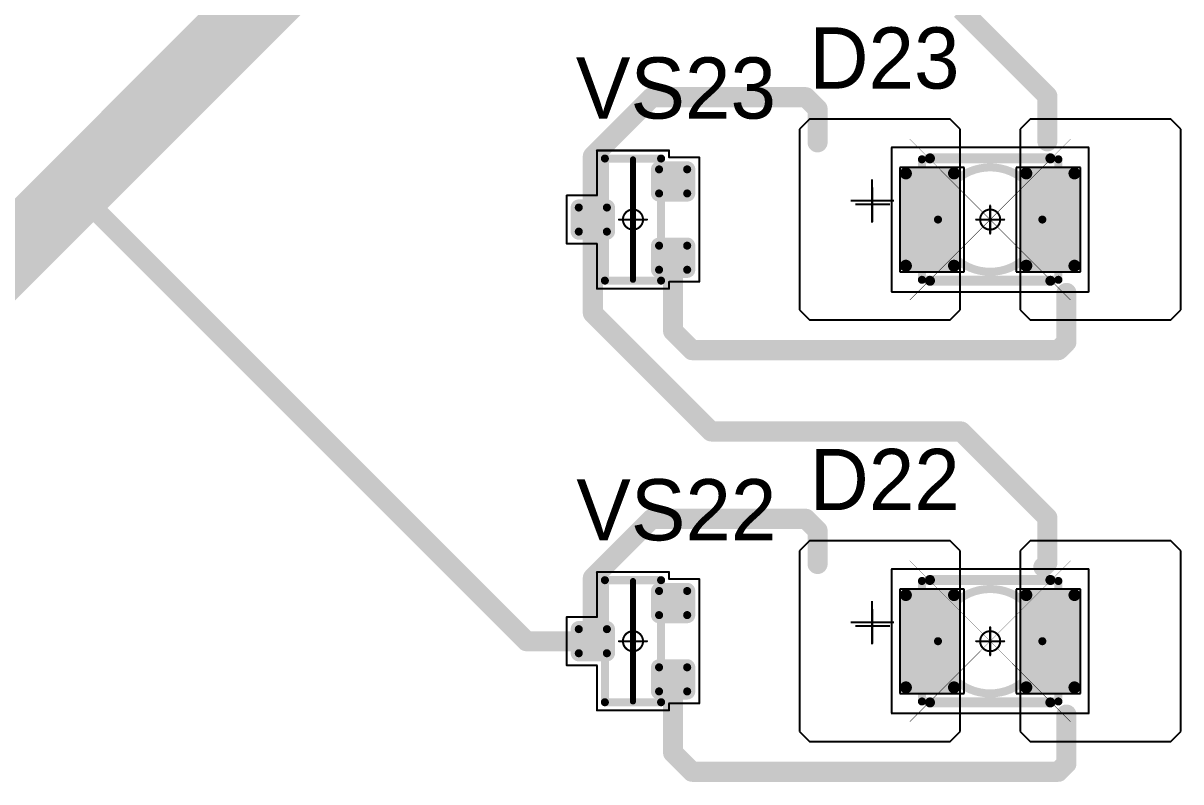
# Model space of a CAD drawing. Header units: millimetres. Extents: x 0 to 395, y 0 to 190.
# Drawn here: x 92.91 to 121.75, y 32.03 to 50.92 of the extents above; entities that cross this region are included whole.
import ezdxf

# ---------------------------------------------------------------- set-up
doc = ezdxf.new("R2010")
doc.units = ezdxf.units.MM
for name, color, linetype in [('Mechanical13', 56, 'Continuous'), ('Mechanical15', 56, 'Continuous'), ('Mechanical5', 56, 'Continuous'), ('TopLayer', 1, 'Continuous'), ('TopOverlay', 2, 'Continuous'), ('TopPaste', 8, 'Continuous'), ('TopSolder', 216, 'Continuous')]:
    doc.layers.add(name, color=color, linetype=linetype)

# ---------------------------------------------------------------- blocks, each defined once
blk = doc.blocks.new('SOT23_1161')
at = {"layer": 'Mechanical13', "const_width": 0.2}
for points in [[(0.7, 1.52), (-0.7, 1.52)], [(-0.7, 1.52), (-0.7, -1.52)], [(0.7, -1.52), (0.7, 1.52)], [(0.7, -1.52), (-0.7, -1.52)]]:
    blk.add_lwpolyline(points, dxfattribs=at)
at = {"layer": 'Mechanical13', "const_width": 0.1}
for points in [[(-0.75, 1.52, 1), (-0.65, 1.52, 1)], [(-0.75, 1.52, 1), (-0.65, 1.52, 1)], [(0.65, 1.52, 1), (0.75, 1.52, 1)], [(0.65, 1.52, 1), (0.75, 1.52, 1)], [(-0.75, -1.52, 1), (-0.65, -1.52, 1)], [(-0.75, -1.52, 1), (-0.65, -1.52, 1)], [(0.65, -1.52, 1), (0.75, -1.52, 1)], [(0.65, -1.52, 1), (0.75, -1.52, 1)]]:
    blk.add_lwpolyline(points, format="xyb", close=True, dxfattribs=at)
at = {"layer": 'Mechanical15', "const_width": 0.05}
for points in [[(-0.9, 1.72), (-0.9, 1.55)], [(0.9, 1.72), (-0.9, 1.72)], [(0.9, 1.72), (0.9, 0.6)], [(-1.65, 1.55), (-1.65, -1.55)], [(-0.9, 1.55), (-1.65, 1.55)], [(1.65, 0.6), (0.9, 0.6)], [(1.65, 0.6), (1.65, -0.6)], [(0, 0.35), (0, -0.35)], [(0.35, 0), (-0.35, 0)], [(1.65, -0.6), (0.9, -0.6)], [(0.9, -0.6), (0.9, -1.72)], [(-0.9, -1.55), (-1.65, -1.55)], [(-0.9, -1.55), (-0.9, -1.72)], [(0.9, -1.72), (-0.9, -1.72)]]:
    blk.add_lwpolyline(points, dxfattribs=at)
at = {"layer": 'Mechanical15'}
for points, const_width in [([(-0.913, 1.72, 1), (-0.888, 1.72, 1)], 0.025), ([(-0.913, 1.72, 1), (-0.888, 1.72, 1)], 0.025), ([(0.888, 1.72, 1), (0.913, 1.72, 1)], 0.025), ([(0.888, 1.72, 1), (0.913, 1.72, 1)], 0.025), ([(-1.662, 1.55, 1), (-1.637, 1.55, 1)], 0.025), ([(-1.662, 1.55, 1), (-1.637, 1.55, 1)], 0.025), ([(-0.913, 1.55, 1), (-0.888, 1.55, 1)], 0.025), ([(-0.913, 1.55, 1), (-0.888, 1.55, 1)], 0.025), ([(0.888, 0.6, 1), (0.913, 0.6, 1)], 0.025), ([(0.888, 0.6, 1), (0.913, 0.6, 1)], 0.025), ([(1.637, 0.6, 1), (1.662, 0.6, 1)], 0.025), ([(1.637, 0.6, 1), (1.662, 0.6, 1)], 0.025), ([(-0.012, 0.35, 1), (0.012, 0.35, 1)], 0.025), ([(-0.362, 0, 1), (-0.337, 0, 1)], 0.025), ([(0.25, 0, 1), (-0.25, 0, 1)], 0.05), ([(-0.262, 0, 1), (-0.238, 0, 1)], 0.025), ([(0.238, 0, 1), (0.262, 0, 1)], 0.025), ([(0.337, 0, 1), (0.362, 0, 1)], 0.025), ([(-0.012, -0.35, 1), (0.012, -0.35, 1)], 0.025), ([(0.888, -0.6, 1), (0.913, -0.6, 1)], 0.025), ([(0.888, -0.6, 1), (0.913, -0.6, 1)], 0.025), ([(1.637, -0.6, 1), (1.662, -0.6, 1)], 0.025), ([(1.637, -0.6, 1), (1.662, -0.6, 1)], 0.025), ([(-1.662, -1.55, 1), (-1.637, -1.55, 1)], 0.025), ([(-1.662, -1.55, 1), (-1.637, -1.55, 1)], 0.025), ([(-0.913, -1.55, 1), (-0.888, -1.55, 1)], 0.025), ([(-0.913, -1.55, 1), (-0.888, -1.55, 1)], 0.025), ([(-0.913, -1.72, 1), (-0.888, -1.72, 1)], 0.025), ([(-0.913, -1.72, 1), (-0.888, -1.72, 1)], 0.025), ([(0.888, -1.72, 1), (0.913, -1.72, 1)], 0.025), ([(0.888, -1.72, 1), (0.913, -1.72, 1)], 0.025)]:
    blk.add_lwpolyline(points, format="xyb", close=True, dxfattribs=dict(at, const_width=const_width))
at = {"layer": 'TopLayer', "const_width": 0.1}
for points in [[(-1.4, 1.25, 1), (-1.3, 1.25, 1)], [(-0.7, 1.25, 1), (-0.6, 1.25, 1)], [(-1.4, 0.65, 1), (-1.3, 0.65, 1)], [(-0.7, 0.65, 1), (-0.6, 0.65, 1)], [(0.6, 0.3, 1), (0.7, 0.3, 1)], [(1.3, 0.3, 1), (1.4, 0.3, 1)], [(0.6, -0.3, 1), (0.7, -0.3, 1)], [(1.3, -0.3, 1), (1.4, -0.3, 1)], [(-1.4, -0.65, 1), (-1.3, -0.65, 1)], [(-0.7, -0.65, 1), (-0.6, -0.65, 1)], [(-1.4, -1.25, 1), (-1.3, -1.25, 1)], [(-0.7, -1.25, 1), (-0.6, -1.25, 1)]]:
    blk.add_lwpolyline(points, format="xyb", close=True, dxfattribs=at)
at = {"layer": 'TopLayer'}
for points in [[(-1.45, 1.25), (-1.45, 0.65), (-0.55, 1.25), (-0.55, 0.65)], [(-1.35, 1.35), (-1.35, 0.55), (-0.65, 1.35), (-0.65, 0.55)], [(0.55, 0.3), (0.55, -0.3), (1.45, 0.3), (1.45, -0.3)], [(0.65, 0.4), (0.65, -0.4), (1.35, 0.4), (1.35, -0.4)], [(-1.35, -0.55), (-1.35, -1.35), (-0.65, -0.55), (-0.65, -1.35)], [(-1.45, -0.65), (-1.45, -1.25), (-0.55, -0.65), (-0.55, -1.25)]]:
    blk.add_solid(points, dxfattribs=at)
at = {"layer": 'TopOverlay', "const_width": 0.15}
blk.add_lwpolyline([(0, 1.5), (0, -1.5)], dxfattribs=at)
at = {"layer": 'TopOverlay', "const_width": 0.075}
for points in [[(-0.038, 1.5, 1), (0.038, 1.5, 1)], [(-0.038, -1.5, 1), (0.038, -1.5, 1)]]:
    blk.add_lwpolyline(points, format="xyb", close=True, dxfattribs=at)
at = {"layer": 'TopPaste', "const_width": 0.075}
for points in [[(-1.387, 1.25, 1), (-1.313, 1.25, 1)], [(-0.687, 1.25, 1), (-0.613, 1.25, 1)], [(-1.387, 0.65, 1), (-1.313, 0.65, 1)], [(-0.687, 0.65, 1), (-0.613, 0.65, 1)], [(0.613, 0.3, 1), (0.687, 0.3, 1)], [(1.313, 0.3, 1), (1.387, 0.3, 1)], [(0.613, -0.3, 1), (0.687, -0.3, 1)], [(1.313, -0.3, 1), (1.387, -0.3, 1)], [(-1.387, -0.65, 1), (-1.313, -0.65, 1)], [(-0.687, -0.65, 1), (-0.613, -0.65, 1)], [(-1.387, -1.25, 1), (-1.313, -1.25, 1)], [(-0.687, -1.25, 1), (-0.613, -1.25, 1)]]:
    blk.add_lwpolyline(points, format="xyb", close=True, dxfattribs=at)
at = {"layer": 'TopPaste'}
for points in [[(-1.425, 1.25), (-1.425, 0.65), (-0.575, 1.25), (-0.575, 0.65)], [(-1.35, 1.325), (-1.35, 0.575), (-0.65, 1.325), (-0.65, 0.575)], [(0.575, 0.3), (0.575, -0.3), (1.425, 0.3), (1.425, -0.3)], [(0.65, 0.375), (0.65, -0.375), (1.35, 0.375), (1.35, -0.375)], [(-1.35, -0.575), (-1.35, -1.325), (-0.65, -0.575), (-0.65, -1.325)], [(-1.425, -0.65), (-1.425, -1.25), (-0.575, -0.65), (-0.575, -1.25)]]:
    blk.add_solid(points, dxfattribs=at)
at = {"layer": 'TopSolder', "const_width": 0.202}
for points in [[(-1.451, 1.25, 1), (-1.249, 1.25, 1)], [(-0.751, 1.25, 1), (-0.549, 1.25, 1)], [(-1.451, 0.65, 1), (-1.249, 0.65, 1)], [(-0.751, 0.65, 1), (-0.549, 0.65, 1)], [(0.549, 0.3, 1), (0.751, 0.3, 1)], [(1.249, 0.3, 1), (1.451, 0.3, 1)], [(0.549, -0.3, 1), (0.751, -0.3, 1)], [(1.249, -0.3, 1), (1.451, -0.3, 1)], [(-1.451, -0.65, 1), (-1.249, -0.65, 1)], [(-0.751, -0.65, 1), (-0.549, -0.65, 1)], [(-1.451, -1.25, 1), (-1.249, -1.25, 1)], [(-0.751, -1.25, 1), (-0.549, -1.25, 1)]]:
    blk.add_lwpolyline(points, format="xyb", close=True, dxfattribs=at)
at = {"layer": 'TopSolder'}
for points in [[(-1.35, 1.452), (-1.35, 0.448), (-0.65, 1.452), (-0.65, 0.448)], [(-1.552, 1.25), (-1.552, 0.65), (-0.448, 1.25), (-0.448, 0.65)], [(0.448, 0.3), (0.448, -0.3), (1.552, 0.3), (1.552, -0.3)], [(0.65, 0.502), (0.65, -0.502), (1.35, 0.502), (1.35, -0.502)], [(-1.35, -0.448), (-1.35, -1.452), (-0.65, -0.448), (-0.65, -1.452)], [(-1.552, -0.65), (-1.552, -1.25), (-0.448, -0.65), (-0.448, -1.25)]]:
    blk.add_solid(points, dxfattribs=at)
blk = doc.blocks.new('SOT23_1162')
at = {"layer": 'Mechanical13', "const_width": 0.2}
for points in [[(0.7, 1.52), (-0.7, 1.52)], [(-0.7, 1.52), (-0.7, -1.52)], [(0.7, 1.52), (0.7, -1.52)], [(0.7, -1.52), (-0.7, -1.52)]]:
    blk.add_lwpolyline(points, dxfattribs=at)
at = {"layer": 'Mechanical13', "const_width": 0.1}
for points in [[(-0.75, 1.52, 1), (-0.65, 1.52, 1)], [(-0.75, 1.52, 1), (-0.65, 1.52, 1)], [(0.65, 1.52, 1), (0.75, 1.52, 1)], [(0.65, 1.52, 1), (0.75, 1.52, 1)], [(-0.75, -1.52, 1), (-0.65, -1.52, 1)], [(-0.75, -1.52, 1), (-0.65, -1.52, 1)], [(0.65, -1.52, 1), (0.75, -1.52, 1)], [(0.65, -1.52, 1), (0.75, -1.52, 1)]]:
    blk.add_lwpolyline(points, format="xyb", close=True, dxfattribs=at)
at = {"layer": 'Mechanical15', "const_width": 0.05}
for points in [[(-0.9, 1.72), (-0.9, 1.55)], [(0.9, 1.72), (-0.9, 1.72)], [(0.9, 1.72), (0.9, 0.6)], [(-1.65, 1.55), (-1.65, -1.55)], [(-0.9, 1.55), (-1.65, 1.55)], [(1.65, 0.6), (0.9, 0.6)], [(1.65, 0.6), (1.65, -0.6)], [(0, 0.35), (0, -0.35)], [(0.35, 0), (-0.35, 0)], [(1.65, -0.6), (0.9, -0.6)], [(0.9, -0.6), (0.9, -1.72)], [(-0.9, -1.55), (-1.65, -1.55)], [(-0.9, -1.55), (-0.9, -1.72)], [(0.9, -1.72), (-0.9, -1.72)]]:
    blk.add_lwpolyline(points, dxfattribs=at)
at = {"layer": 'Mechanical15'}
for points, const_width in [([(-0.913, 1.72, 1), (-0.888, 1.72, 1)], 0.025), ([(-0.913, 1.72, 1), (-0.888, 1.72, 1)], 0.025), ([(0.888, 1.72, 1), (0.913, 1.72, 1)], 0.025), ([(0.888, 1.72, 1), (0.913, 1.72, 1)], 0.025), ([(-1.662, 1.55, 1), (-1.637, 1.55, 1)], 0.025), ([(-1.662, 1.55, 1), (-1.637, 1.55, 1)], 0.025), ([(-0.913, 1.55, 1), (-0.888, 1.55, 1)], 0.025), ([(-0.913, 1.55, 1), (-0.888, 1.55, 1)], 0.025), ([(0.888, 0.6, 1), (0.913, 0.6, 1)], 0.025), ([(0.888, 0.6, 1), (0.913, 0.6, 1)], 0.025), ([(1.637, 0.6, 1), (1.662, 0.6, 1)], 0.025), ([(1.637, 0.6, 1), (1.662, 0.6, 1)], 0.025), ([(-0.012, 0.35, 1), (0.012, 0.35, 1)], 0.025), ([(-0.362, 0, 1), (-0.337, 0, 1)], 0.025), ([(0.25, 0, 1), (-0.25, 0, 1)], 0.05), ([(-0.262, 0, 1), (-0.238, 0, 1)], 0.025), ([(0.238, 0, 1), (0.262, 0, 1)], 0.025), ([(0.337, 0, 1), (0.362, 0, 1)], 0.025), ([(-0.012, -0.35, 1), (0.012, -0.35, 1)], 0.025), ([(0.888, -0.6, 1), (0.913, -0.6, 1)], 0.025), ([(0.888, -0.6, 1), (0.913, -0.6, 1)], 0.025), ([(1.637, -0.6, 1), (1.662, -0.6, 1)], 0.025), ([(1.637, -0.6, 1), (1.662, -0.6, 1)], 0.025), ([(-1.662, -1.55, 1), (-1.637, -1.55, 1)], 0.025), ([(-1.662, -1.55, 1), (-1.637, -1.55, 1)], 0.025), ([(-0.913, -1.55, 1), (-0.888, -1.55, 1)], 0.025), ([(-0.913, -1.55, 1), (-0.888, -1.55, 1)], 0.025), ([(-0.913, -1.72, 1), (-0.888, -1.72, 1)], 0.025), ([(-0.913, -1.72, 1), (-0.888, -1.72, 1)], 0.025), ([(0.888, -1.72, 1), (0.913, -1.72, 1)], 0.025), ([(0.888, -1.72, 1), (0.913, -1.72, 1)], 0.025)]:
    blk.add_lwpolyline(points, format="xyb", close=True, dxfattribs=dict(at, const_width=const_width))
at = {"layer": 'TopLayer', "const_width": 0.1}
for points in [[(-1.4, 1.25, 1), (-1.3, 1.25, 1)], [(-0.7, 1.25, 1), (-0.6, 1.25, 1)], [(-1.4, 0.65, 1), (-1.3, 0.65, 1)], [(-0.7, 0.65, 1), (-0.6, 0.65, 1)], [(0.6, 0.3, 1), (0.7, 0.3, 1)], [(1.3, 0.3, 1), (1.4, 0.3, 1)], [(0.6, -0.3, 1), (0.7, -0.3, 1)], [(1.3, -0.3, 1), (1.4, -0.3, 1)], [(-1.4, -0.65, 1), (-1.3, -0.65, 1)], [(-0.7, -0.65, 1), (-0.6, -0.65, 1)], [(-1.4, -1.25, 1), (-1.3, -1.25, 1)], [(-0.7, -1.25, 1), (-0.6, -1.25, 1)]]:
    blk.add_lwpolyline(points, format="xyb", close=True, dxfattribs=at)
at = {"layer": 'TopLayer'}
for points in [[(-1.45, 1.25), (-1.45, 0.65), (-0.55, 1.25), (-0.55, 0.65)], [(-1.35, 1.35), (-1.35, 0.55), (-0.65, 1.35), (-0.65, 0.55)], [(0.55, 0.3), (0.55, -0.3), (1.45, 0.3), (1.45, -0.3)], [(0.65, 0.4), (0.65, -0.4), (1.35, 0.4), (1.35, -0.4)], [(-1.35, -0.55), (-1.35, -1.35), (-0.65, -0.55), (-0.65, -1.35)], [(-1.45, -0.65), (-1.45, -1.25), (-0.55, -0.65), (-0.55, -1.25)]]:
    blk.add_solid(points, dxfattribs=at)
at = {"layer": 'TopOverlay', "const_width": 0.15}
blk.add_lwpolyline([(0, 1.5), (0, -1.5)], dxfattribs=at)
at = {"layer": 'TopOverlay', "const_width": 0.075}
for points in [[(-0.038, 1.5, 1), (0.038, 1.5, 1)], [(-0.038, -1.5, 1), (0.038, -1.5, 1)]]:
    blk.add_lwpolyline(points, format="xyb", close=True, dxfattribs=at)
at = {"layer": 'TopPaste', "const_width": 0.075}
for points in [[(-1.387, 1.25, 1), (-1.313, 1.25, 1)], [(-0.687, 1.25, 1), (-0.613, 1.25, 1)], [(-1.387, 0.65, 1), (-1.313, 0.65, 1)], [(-0.687, 0.65, 1), (-0.613, 0.65, 1)], [(0.613, 0.3, 1), (0.687, 0.3, 1)], [(1.313, 0.3, 1), (1.387, 0.3, 1)], [(0.613, -0.3, 1), (0.687, -0.3, 1)], [(1.313, -0.3, 1), (1.387, -0.3, 1)], [(-1.387, -0.65, 1), (-1.313, -0.65, 1)], [(-0.687, -0.65, 1), (-0.613, -0.65, 1)], [(-1.387, -1.25, 1), (-1.313, -1.25, 1)], [(-0.687, -1.25, 1), (-0.613, -1.25, 1)]]:
    blk.add_lwpolyline(points, format="xyb", close=True, dxfattribs=at)
at = {"layer": 'TopPaste'}
for points in [[(-1.425, 1.25), (-1.425, 0.65), (-0.575, 1.25), (-0.575, 0.65)], [(-1.35, 1.325), (-1.35, 0.575), (-0.65, 1.325), (-0.65, 0.575)], [(0.575, 0.3), (0.575, -0.3), (1.425, 0.3), (1.425, -0.3)], [(0.65, 0.375), (0.65, -0.375), (1.35, 0.375), (1.35, -0.375)], [(-1.35, -0.575), (-1.35, -1.325), (-0.65, -0.575), (-0.65, -1.325)], [(-1.425, -0.65), (-1.425, -1.25), (-0.575, -0.65), (-0.575, -1.25)]]:
    blk.add_solid(points, dxfattribs=at)
at = {"layer": 'TopSolder', "const_width": 0.202}
for points in [[(-1.451, 1.25, 1), (-1.249, 1.25, 1)], [(-0.751, 1.25, 1), (-0.549, 1.25, 1)], [(-1.451, 0.65, 1), (-1.249, 0.65, 1)], [(-0.751, 0.65, 1), (-0.549, 0.65, 1)], [(0.549, 0.3, 1), (0.751, 0.3, 1)], [(1.249, 0.3, 1), (1.451, 0.3, 1)], [(0.549, -0.3, 1), (0.751, -0.3, 1)], [(1.249, -0.3, 1), (1.451, -0.3, 1)], [(-1.451, -0.65, 1), (-1.249, -0.65, 1)], [(-0.751, -0.65, 1), (-0.549, -0.65, 1)], [(-1.451, -1.25, 1), (-1.249, -1.25, 1)], [(-0.751, -1.25, 1), (-0.549, -1.25, 1)]]:
    blk.add_lwpolyline(points, format="xyb", close=True, dxfattribs=at)
at = {"layer": 'TopSolder'}
for points in [[(-1.35, 1.452), (-1.35, 0.448), (-0.65, 1.452), (-0.65, 0.448)], [(-1.552, 1.25), (-1.552, 0.65), (-0.448, 1.25), (-0.448, 0.65)], [(0.448, 0.3), (0.448, -0.3), (1.552, 0.3), (1.552, -0.3)], [(0.65, 0.502), (0.65, -0.502), (1.35, 0.502), (1.35, -0.502)], [(-1.35, -0.448), (-1.35, -1.452), (-0.65, -0.448), (-0.65, -1.452)], [(-1.552, -0.65), (-1.552, -1.25), (-0.448, -0.65), (-0.448, -1.25)]]:
    blk.add_solid(points, dxfattribs=at)
blk = doc.blocks.new('T66G_4_1309')
at = {"layer": 'Mechanical13'}
for p, q in [((2.936, 0.071), (2.936, -1)), ((2.4, -0.464), (3.471, -0.464))]:
    blk.add_line(p, q, dxfattribs=at)
at = {"layer": 'Mechanical13', "const_width": 0.2}
for points in [[(1.7, 1.5), (-1.7, 1.5)], [(-1.7, 1.5), (-1.7, -1.5)], [(1.7, 1.5), (1.7, -1.5)], [(1.7, -1.5), (-1.7, -1.5)]]:
    blk.add_lwpolyline(points, dxfattribs=at)
at = {"layer": 'Mechanical13'}
for points, const_width in [([(-1.75, 1.5, 1), (-1.65, 1.5, 1)], 0.1), ([(-1.75, 1.5, 1), (-1.65, 1.5, 1)], 0.1), ([(1.65, 1.5, 1), (1.75, 1.5, 1)], 0.1), ([(1.65, 1.5, 1), (1.75, 1.5, 1)], 0.1), ([(1.3, 0, 1), (-1.3, 0, 1)], 0.2), ([(-1.35, 0, 1), (-1.25, 0, 1)], 0.1), ([(1.25, 0, 1), (1.35, 0, 1)], 0.1), ([(-1.75, -1.5, 1), (-1.65, -1.5, 1)], 0.1), ([(-1.75, -1.5, 1), (-1.65, -1.5, 1)], 0.1), ([(1.65, -1.5, 1), (1.75, -1.5, 1)], 0.1), ([(1.65, -1.5, 1), (1.75, -1.5, 1)], 0.1)]:
    blk.add_lwpolyline(points, format="xyb", close=True, dxfattribs=dict(at, const_width=const_width))
at = {"layer": 'Mechanical15', "const_width": 0.05}
for points in [[(-2.45, 1.8), (-2.45, -1.8)], [(2.45, 1.8), (-2.45, 1.8)], [(2.45, 1.8), (2.45, -1.8)], [(0, 0.35), (0, -0.35)], [(0.35, 0), (-0.35, 0)], [(2.45, -1.8), (-2.45, -1.8)]]:
    blk.add_lwpolyline(points, dxfattribs=at)
at = {"layer": 'Mechanical15'}
for points, const_width in [([(-2.462, 1.8, 1), (-2.438, 1.8, 1)], 0.025), ([(-2.462, 1.8, 1), (-2.438, 1.8, 1)], 0.025), ([(2.438, 1.8, 1), (2.462, 1.8, 1)], 0.025), ([(2.438, 1.8, 1), (2.462, 1.8, 1)], 0.025), ([(-0.012, 0.35, 1), (0.012, 0.35, 1)], 0.025), ([(-0.362, 0, 1), (-0.337, 0, 1)], 0.025), ([(0.25, 0, 1), (-0.25, 0, 1)], 0.05), ([(-0.262, 0, 1), (-0.238, 0, 1)], 0.025), ([(0.238, 0, 1), (0.262, 0, 1)], 0.025), ([(0.337, 0, 1), (0.362, 0, 1)], 0.025), ([(-0.012, -0.35, 1), (0.012, -0.35, 1)], 0.025), ([(-2.462, -1.8, 1), (-2.438, -1.8, 1)], 0.025), ([(-2.462, -1.8, 1), (-2.438, -1.8, 1)], 0.025), ([(2.438, -1.8, 1), (2.462, -1.8, 1)], 0.025), ([(2.438, -1.8, 1), (2.462, -1.8, 1)], 0.025)]:
    blk.add_lwpolyline(points, format="xyb", close=True, dxfattribs=dict(at, const_width=const_width))
at = {"layer": 'TopLayer'}
for p, q in [((-4.5, 2.5), (-4.75, 2.25)), ((-1, 2.5), (-4.5, 2.5)), ((-0.75, 2.25), (-1, 2.5)), ((1, 2.5), (0.75, 2.25)), ((4.5, 2.5), (1, 2.5)), ((4.75, 2.25), (4.5, 2.5)), ((-4.75, 2.25), (-4.75, -2.25)), ((-0.75, -2.25), (-0.75, 2.25)), ((0.75, 2.25), (0.75, -2.25)), ((4.75, -2.25), (4.75, 2.25)), ((-4.75, -2.25), (-4.5, -2.5)), ((-1, -2.5), (-0.75, -2.25)), ((0.75, -2.25), (1, -2.5)), ((4.5, -2.5), (4.75, -2.25)), ((-4.5, -2.5), (-1, -2.5)), ((1, -2.5), (4.5, -2.5))]:
    blk.add_line(p, q, dxfattribs=at)
at = {"layer": 'TopLayer', "const_width": 0.15}
for points in [[(-2.175, 1.15, 1), (-2.025, 1.15, 1)], [(-0.975, 1.15, 1), (-0.825, 1.15, 1)], [(0.825, 1.15, 1), (0.975, 1.15, 1)], [(2.025, 1.15, 1), (2.175, 1.15, 1)], [(-2.175, -1.15, 1), (-2.025, -1.15, 1)], [(-0.975, -1.15, 1), (-0.825, -1.15, 1)], [(0.825, -1.15, 1), (0.975, -1.15, 1)], [(2.025, -1.15, 1), (2.175, -1.15, 1)]]:
    blk.add_lwpolyline(points, format="xyb", close=True, dxfattribs=at)
at = {"layer": 'TopLayer'}
for points in [[(-0.9, 1.3), (-2.1, 1.3), (-0.9, -1.3), (-2.1, -1.3)], [(2.1, 1.3), (0.9, 1.3), (2.1, -1.3), (0.9, -1.3)], [(-0.75, 1.15), (-2.25, 1.15), (-0.75, -1.15), (-2.25, -1.15)], [(2.25, 1.15), (0.75, 1.15), (2.25, -1.15), (0.75, -1.15)]]:
    blk.add_solid(points, dxfattribs=at)
at = {"layer": 'TopOverlay'}
for p, q in [((2.928, 0.057), (2.928, -0.8)), ((2.5, -0.372), (3.357, -0.372))]:
    blk.add_line(p, q, dxfattribs=at)
at = {"layer": 'TopOverlay', "const_width": 0.25}
for points in [[(1.5, 1.525), (-1.5, 1.525)], [(1.5, -1.525), (-1.5, -1.525)]]:
    blk.add_lwpolyline(points, dxfattribs=at)
at = {"layer": 'TopOverlay', "const_width": 0.125}
for points in [[(-1.562, 1.525, 1), (-1.438, 1.525, 1)], [(1.438, 1.525, 1), (1.562, 1.525, 1)], [(-1.562, -1.525, 1), (-1.438, -1.525, 1)], [(1.438, -1.525, 1), (1.562, -1.525, 1)]]:
    blk.add_lwpolyline(points, format="xyb", close=True, dxfattribs=at)
at = {"layer": 'TopPaste', "const_width": 0.125}
for points in [[(-2.163, 1.15, 1), (-2.038, 1.15, 1)], [(-0.963, 1.15, 1), (-0.838, 1.15, 1)], [(0.838, 1.15, 1), (0.963, 1.15, 1)], [(2.038, 1.15, 1), (2.163, 1.15, 1)], [(-2.163, -1.15, 1), (-2.038, -1.15, 1)], [(-0.963, -1.15, 1), (-0.838, -1.15, 1)], [(0.838, -1.15, 1), (0.963, -1.15, 1)], [(2.038, -1.15, 1), (2.163, -1.15, 1)]]:
    blk.add_lwpolyline(points, format="xyb", close=True, dxfattribs=at)
at = {"layer": 'TopPaste'}
for points in [[(-0.9, 1.275), (-2.1, 1.275), (-0.9, -1.275), (-2.1, -1.275)], [(2.1, 1.275), (0.9, 1.275), (2.1, -1.275), (0.9, -1.275)], [(-0.775, 1.15), (-2.225, 1.15), (-0.775, -1.15), (-2.225, -1.15)], [(2.225, 1.15), (0.775, 1.15), (2.225, -1.15), (0.775, -1.15)]]:
    blk.add_solid(points, dxfattribs=at)
at = {"layer": 'TopSolder'}
for p, q in [((-2.25, 1.3), (-2.25, -1.3)), ((-0.65, 1.3), (-2.25, 1.3)), ((-0.65, -1.3), (-0.65, 1.3)), ((0.65, 1.3), (0.65, -1.3)), ((2.25, 1.3), (0.65, 1.3)), ((2.25, -1.3), (2.25, 1.3)), ((-2.25, -1.3), (-0.65, -1.3)), ((0.65, -1.3), (2.25, -1.3))]:
    blk.add_line(p, q, dxfattribs=at)
blk = doc.blocks.new('T66G_4_1310')
at = {"layer": 'Mechanical13'}
for p, q in [((2.936, 0.071), (2.936, -1)), ((2.4, -0.464), (3.471, -0.464))]:
    blk.add_line(p, q, dxfattribs=at)
at = {"layer": 'Mechanical13', "const_width": 0.2}
for points in [[(1.7, 1.5), (-1.7, 1.5)], [(-1.7, 1.5), (-1.7, -1.5)], [(1.7, 1.5), (1.7, -1.5)], [(1.7, -1.5), (-1.7, -1.5)]]:
    blk.add_lwpolyline(points, dxfattribs=at)
at = {"layer": 'Mechanical13'}
for points, const_width in [([(-1.75, 1.5, 1), (-1.65, 1.5, 1)], 0.1), ([(-1.75, 1.5, 1), (-1.65, 1.5, 1)], 0.1), ([(1.65, 1.5, 1), (1.75, 1.5, 1)], 0.1), ([(1.65, 1.5, 1), (1.75, 1.5, 1)], 0.1), ([(1.3, 0, 1), (-1.3, 0, 1)], 0.2), ([(-1.35, 0, 1), (-1.25, 0, 1)], 0.1), ([(1.25, 0, 1), (1.35, 0, 1)], 0.1), ([(-1.75, -1.5, 1), (-1.65, -1.5, 1)], 0.1), ([(-1.75, -1.5, 1), (-1.65, -1.5, 1)], 0.1), ([(1.65, -1.5, 1), (1.75, -1.5, 1)], 0.1), ([(1.65, -1.5, 1), (1.75, -1.5, 1)], 0.1)]:
    blk.add_lwpolyline(points, format="xyb", close=True, dxfattribs=dict(at, const_width=const_width))
at = {"layer": 'Mechanical15', "const_width": 0.05}
for points in [[(-2.45, 1.8), (-2.45, -1.8)], [(2.45, 1.8), (-2.45, 1.8)], [(2.45, 1.8), (2.45, -1.8)], [(0, 0.35), (0, -0.35)], [(0.35, 0), (-0.35, 0)], [(2.45, -1.8), (-2.45, -1.8)]]:
    blk.add_lwpolyline(points, dxfattribs=at)
at = {"layer": 'Mechanical15'}
for points, const_width in [([(-2.462, 1.8, 1), (-2.438, 1.8, 1)], 0.025), ([(-2.462, 1.8, 1), (-2.438, 1.8, 1)], 0.025), ([(2.438, 1.8, 1), (2.462, 1.8, 1)], 0.025), ([(2.438, 1.8, 1), (2.462, 1.8, 1)], 0.025), ([(-0.012, 0.35, 1), (0.012, 0.35, 1)], 0.025), ([(-0.362, 0, 1), (-0.337, 0, 1)], 0.025), ([(0.25, 0, 1), (-0.25, 0, 1)], 0.05), ([(-0.262, 0, 1), (-0.238, 0, 1)], 0.025), ([(0.238, 0, 1), (0.262, 0, 1)], 0.025), ([(0.337, 0, 1), (0.362, 0, 1)], 0.025), ([(-0.012, -0.35, 1), (0.012, -0.35, 1)], 0.025), ([(-2.462, -1.8, 1), (-2.438, -1.8, 1)], 0.025), ([(-2.462, -1.8, 1), (-2.438, -1.8, 1)], 0.025), ([(2.438, -1.8, 1), (2.462, -1.8, 1)], 0.025), ([(2.438, -1.8, 1), (2.462, -1.8, 1)], 0.025)]:
    blk.add_lwpolyline(points, format="xyb", close=True, dxfattribs=dict(at, const_width=const_width))
at = {"layer": 'TopLayer'}
for p, q in [((-4.5, 2.5), (-4.75, 2.25)), ((-1, 2.5), (-4.5, 2.5)), ((-0.75, 2.25), (-1, 2.5)), ((1, 2.5), (0.75, 2.25)), ((4.5, 2.5), (1, 2.5)), ((4.75, 2.25), (4.5, 2.5)), ((-4.75, 2.25), (-4.75, -2.25)), ((-0.75, -2.25), (-0.75, 2.25)), ((0.75, 2.25), (0.75, -2.25)), ((4.75, -2.25), (4.75, 2.25)), ((-4.75, -2.25), (-4.5, -2.5)), ((-1, -2.5), (-0.75, -2.25)), ((0.75, -2.25), (1, -2.5)), ((4.5, -2.5), (4.75, -2.25)), ((-4.5, -2.5), (-1, -2.5)), ((1, -2.5), (4.5, -2.5))]:
    blk.add_line(p, q, dxfattribs=at)
at = {"layer": 'TopLayer', "const_width": 0.15}
for points in [[(-2.175, 1.15, 1), (-2.025, 1.15, 1)], [(-0.975, 1.15, 1), (-0.825, 1.15, 1)], [(0.825, 1.15, 1), (0.975, 1.15, 1)], [(2.025, 1.15, 1), (2.175, 1.15, 1)], [(-2.175, -1.15, 1), (-2.025, -1.15, 1)], [(-0.975, -1.15, 1), (-0.825, -1.15, 1)], [(0.825, -1.15, 1), (0.975, -1.15, 1)], [(2.025, -1.15, 1), (2.175, -1.15, 1)]]:
    blk.add_lwpolyline(points, format="xyb", close=True, dxfattribs=at)
at = {"layer": 'TopLayer'}
for points in [[(-0.9, 1.3), (-2.1, 1.3), (-0.9, -1.3), (-2.1, -1.3)], [(2.1, 1.3), (0.9, 1.3), (2.1, -1.3), (0.9, -1.3)], [(-0.75, 1.15), (-2.25, 1.15), (-0.75, -1.15), (-2.25, -1.15)], [(2.25, 1.15), (0.75, 1.15), (2.25, -1.15), (0.75, -1.15)]]:
    blk.add_solid(points, dxfattribs=at)
at = {"layer": 'TopOverlay'}
for p, q in [((2.928, 0.057), (2.928, -0.8)), ((2.5, -0.372), (3.357, -0.372))]:
    blk.add_line(p, q, dxfattribs=at)
at = {"layer": 'TopOverlay', "const_width": 0.25}
for points in [[(1.5, 1.525), (-1.5, 1.525)], [(1.5, -1.525), (-1.5, -1.525)]]:
    blk.add_lwpolyline(points, dxfattribs=at)
at = {"layer": 'TopOverlay', "const_width": 0.125}
for points in [[(-1.562, 1.525, 1), (-1.438, 1.525, 1)], [(1.438, 1.525, 1), (1.562, 1.525, 1)], [(-1.562, -1.525, 1), (-1.438, -1.525, 1)], [(1.438, -1.525, 1), (1.562, -1.525, 1)]]:
    blk.add_lwpolyline(points, format="xyb", close=True, dxfattribs=at)
at = {"layer": 'TopPaste', "const_width": 0.125}
for points in [[(-2.163, 1.15, 1), (-2.038, 1.15, 1)], [(-0.963, 1.15, 1), (-0.838, 1.15, 1)], [(0.838, 1.15, 1), (0.963, 1.15, 1)], [(2.038, 1.15, 1), (2.163, 1.15, 1)], [(-2.163, -1.15, 1), (-2.038, -1.15, 1)], [(-0.963, -1.15, 1), (-0.838, -1.15, 1)], [(0.838, -1.15, 1), (0.963, -1.15, 1)], [(2.038, -1.15, 1), (2.163, -1.15, 1)]]:
    blk.add_lwpolyline(points, format="xyb", close=True, dxfattribs=at)
at = {"layer": 'TopPaste'}
for points in [[(-0.9, 1.275), (-2.1, 1.275), (-0.9, -1.275), (-2.1, -1.275)], [(2.1, 1.275), (0.9, 1.275), (2.1, -1.275), (0.9, -1.275)], [(-0.775, 1.15), (-2.225, 1.15), (-0.775, -1.15), (-2.225, -1.15)], [(2.225, 1.15), (0.775, 1.15), (2.225, -1.15), (0.775, -1.15)]]:
    blk.add_solid(points, dxfattribs=at)
at = {"layer": 'TopSolder'}
for p, q in [((-2.25, 1.3), (-2.25, -1.3)), ((-0.65, 1.3), (-2.25, 1.3)), ((-0.65, -1.3), (-0.65, 1.3)), ((0.65, 1.3), (0.65, -1.3)), ((2.25, 1.3), (0.65, 1.3)), ((2.25, -1.3), (2.25, 1.3)), ((-2.25, -1.3), (-0.65, -1.3)), ((0.65, -1.3), (2.25, -1.3))]:
    blk.add_line(p, q, dxfattribs=at)

msp = doc.modelspace()

# ---------------------------------------------------------------- linework, layer by layer
at = {"layer": 'Mechanical5'}
for points, const_width in [([(115, 44.027), (119, 48.027)], 0.01), ([(115, 48.027), (119, 44.027)], 0.01), ([(115, 48.027), (119, 48.027)], 0.001), ([(115, 44.027), (115, 48.027)], 0.001), ([(119, 44.027), (119, 48.027)], 0.001), ([(115, 44.027), (119, 44.027)], 0.001), ([(115, 33.527), (119, 37.527)], 0.01), ([(115, 37.527), (119, 33.527)], 0.01), ([(115, 37.527), (119, 37.527)], 0.001), ([(115, 33.527), (115, 37.527)], 0.001), ([(119, 33.527), (119, 37.527)], 0.001), ([(115, 33.527), (119, 33.527)], 0.001)]:
    msp.add_lwpolyline(points, dxfattribs=dict(at, const_width=const_width))
for points, const_width in [([(114.998, 48.027, 1), (115.003, 48.027, 1)], 0.005), ([(115, 48.027, 1), (115, 48.027, 1)], 0.0005), ([(115, 48.027, 1), (115, 48.027, 1)], 0.0005), ([(118.998, 48.027, 1), (119.003, 48.027, 1)], 0.005), ([(119, 48.027, 1), (119, 48.027, 1)], 0.0005), ([(119, 48.027, 1), (119, 48.027, 1)], 0.0005), ([(114.998, 44.027, 1), (115.003, 44.027, 1)], 0.005), ([(115, 44.027, 1), (115, 44.027, 1)], 0.0005), ([(115, 44.027, 1), (115, 44.027, 1)], 0.0005), ([(118.998, 44.027, 1), (119.003, 44.027, 1)], 0.005), ([(119, 44.027, 1), (119, 44.027, 1)], 0.0005), ([(119, 44.027, 1), (119, 44.027, 1)], 0.0005), ([(114.998, 37.527, 1), (115.003, 37.527, 1)], 0.005), ([(115, 37.527, 1), (115, 37.527, 1)], 0.0005), ([(115, 37.527, 1), (115, 37.527, 1)], 0.0005), ([(118.998, 37.527, 1), (119.003, 37.527, 1)], 0.005), ([(119, 37.527, 1), (119, 37.527, 1)], 0.0005), ([(119, 37.527, 1), (119, 37.527, 1)], 0.0005), ([(114.998, 33.527, 1), (115.003, 33.527, 1)], 0.005), ([(115, 33.527, 1), (115, 33.527, 1)], 0.0005), ([(115, 33.527, 1), (115, 33.527, 1)], 0.0005), ([(118.998, 33.527, 1), (119.003, 33.527, 1)], 0.005), ([(119, 33.527, 1), (119, 33.527, 1)], 0.0005), ([(119, 33.527, 1), (119, 33.527, 1)], 0.0005)]:
    msp.add_lwpolyline(points, format="xyb", close=True, dxfattribs=dict(at, const_width=const_width))
at = {"layer": 'TopLayer'}
for points, const_width in [([(94.2, 46.775), (102.95, 55.525)], 1.8), ([(116.275, 51.25), (118.425, 49.1)], 0.5), ([(107.102, 47.602), (108.575, 49.075)], 0.5), ([(108.575, 49.075), (112.407, 49.075)], 0.5), ([(112.407, 49.075), (112.7, 48.782)], 0.5), ([(118.425, 47.975), (118.425, 49.1)], 0.5), ([(112.7, 47.95), (112.7, 48.782)], 0.5), ([(81.275, 33.85), (94.2, 46.775)], 1.8), ([(107.102, 46.027), (107.102, 47.602)], 0.5), ([(94.2, 46.775), (105.448, 35.527)], 0.5), ([(107.102, 43.698), (107.102, 46.027)], 0.5), ([(109.102, 43.248), (109.102, 45.077)], 0.5), ([(118.9, 42.977), (118.9, 44.2)], 0.5), ([(107.102, 43.698), (110.05, 40.75)], 0.5), ([(109.102, 43.248), (109.575, 42.775)], 0.5), ([(109.575, 42.775), (118.698, 42.775)], 0.5), ([(118.698, 42.775), (118.9, 42.977)], 0.5), ([(110.05, 40.75), (116.275, 40.75)], 0.5), ([(116.275, 40.75), (118.425, 38.6)], 0.5), ([(107.102, 37.102), (108.575, 38.575)], 0.5), ([(108.575, 38.575), (112.407, 38.575)], 0.5), ([(112.407, 38.575), (112.7, 38.282)], 0.5), ([(118.425, 37.475), (118.425, 38.6)], 0.5), ([(112.7, 37.45), (112.7, 38.282)], 0.5), ([(118.325, 37.375), (118.425, 37.475)], 0.5), ([(107.102, 35.527), (107.102, 37.102)], 0.5), ([(105.448, 35.527), (107.102, 35.527)], 0.5), ([(109.102, 32.748), (109.102, 34.577)], 0.5), ([(118.9, 32.477), (118.9, 33.7)], 0.5), ([(109.102, 32.748), (109.575, 32.275)], 0.5), ([(118.698, 32.275), (118.9, 32.477)], 0.5), ([(109.575, 32.275), (118.698, 32.275)], 0.5)]:
    msp.add_lwpolyline(points, dxfattribs=dict(at, const_width=const_width))
for points, const_width in [([(108.45, 49.075, 1), (108.7, 49.075, 1)], 0.25), ([(108.45, 49.075, 1), (108.7, 49.075, 1)], 0.25), ([(112.282, 49.075, 1), (112.532, 49.075, 1)], 0.25), ([(112.282, 49.075, 1), (112.532, 49.075, 1)], 0.25), ([(118.3, 49.1, 1), (118.55, 49.1, 1)], 0.25), ([(118.3, 49.1, 1), (118.55, 49.1, 1)], 0.25), ([(112.575, 48.782, 1), (112.825, 48.782, 1)], 0.25), ([(112.575, 48.782, 1), (112.825, 48.782, 1)], 0.25), ([(112.575, 47.95, 1), (112.825, 47.95, 1)], 0.25), ([(118.3, 47.975, 1), (118.55, 47.975, 1)], 0.25), ([(93.75, 46.775, 1), (94.65, 46.775, 1)], 0.9), ([(93.75, 46.775, 1), (94.65, 46.775, 1)], 0.9), ([(106.977, 47.602, 1), (107.227, 47.602, 1)], 0.25), ([(106.977, 47.602, 1), (107.227, 47.602, 1)], 0.25), ([(94.075, 46.775, 1), (94.325, 46.775, 1)], 0.25), ([(106.977, 46.027, 1), (107.227, 46.027, 1)], 0.25), ([(106.977, 46.027, 1), (107.227, 46.027, 1)], 0.25), ([(108.977, 45.077, 1), (109.227, 45.077, 1)], 0.25), ([(118.775, 44.2, 1), (119.025, 44.2, 1)], 0.25), ([(106.977, 43.698, 1), (107.227, 43.698, 1)], 0.25), ([(106.977, 43.698, 1), (107.227, 43.698, 1)], 0.25), ([(108.977, 43.248, 1), (109.227, 43.248, 1)], 0.25), ([(108.977, 43.248, 1), (109.227, 43.248, 1)], 0.25), ([(109.45, 42.775, 1), (109.7, 42.775, 1)], 0.25), ([(109.45, 42.775, 1), (109.7, 42.775, 1)], 0.25), ([(118.573, 42.775, 1), (118.823, 42.775, 1)], 0.25), ([(118.573, 42.775, 1), (118.823, 42.775, 1)], 0.25), ([(118.775, 42.977, 1), (119.025, 42.977, 1)], 0.25), ([(118.775, 42.977, 1), (119.025, 42.977, 1)], 0.25), ([(109.925, 40.75, 1), (110.175, 40.75, 1)], 0.25), ([(109.925, 40.75, 1), (110.175, 40.75, 1)], 0.25), ([(116.15, 40.75, 1), (116.4, 40.75, 1)], 0.25), ([(116.15, 40.75, 1), (116.4, 40.75, 1)], 0.25), ([(108.45, 38.575, 1), (108.7, 38.575, 1)], 0.25), ([(108.45, 38.575, 1), (108.7, 38.575, 1)], 0.25), ([(112.282, 38.575, 1), (112.532, 38.575, 1)], 0.25), ([(112.282, 38.575, 1), (112.532, 38.575, 1)], 0.25), ([(118.3, 38.6, 1), (118.55, 38.6, 1)], 0.25), ([(118.3, 38.6, 1), (118.55, 38.6, 1)], 0.25), ([(112.575, 38.282, 1), (112.825, 38.282, 1)], 0.25), ([(112.575, 38.282, 1), (112.825, 38.282, 1)], 0.25), ([(112.575, 37.45, 1), (112.825, 37.45, 1)], 0.25), ([(118.2, 37.375, 1), (118.45, 37.375, 1)], 0.25), ([(118.3, 37.475, 1), (118.55, 37.475, 1)], 0.25), ([(118.3, 37.475, 1), (118.55, 37.475, 1)], 0.25), ([(106.977, 37.102, 1), (107.227, 37.102, 1)], 0.25), ([(106.977, 37.102, 1), (107.227, 37.102, 1)], 0.25), ([(105.323, 35.527, 1), (105.573, 35.527, 1)], 0.25), ([(105.323, 35.527, 1), (105.573, 35.527, 1)], 0.25), ([(106.977, 35.527, 1), (107.227, 35.527, 1)], 0.25), ([(106.977, 35.527, 1), (107.227, 35.527, 1)], 0.25), ([(108.977, 34.577, 1), (109.227, 34.577, 1)], 0.25), ([(118.775, 33.7, 1), (119.025, 33.7, 1)], 0.25), ([(108.977, 32.748, 1), (109.227, 32.748, 1)], 0.25), ([(108.977, 32.748, 1), (109.227, 32.748, 1)], 0.25), ([(118.775, 32.477, 1), (119.025, 32.477, 1)], 0.25), ([(118.775, 32.477, 1), (119.025, 32.477, 1)], 0.25), ([(109.45, 32.275, 1), (109.7, 32.275, 1)], 0.25), ([(109.45, 32.275, 1), (109.7, 32.275, 1)], 0.25), ([(118.573, 32.275, 1), (118.823, 32.275, 1)], 0.25), ([(118.573, 32.275, 1), (118.823, 32.275, 1)], 0.25)]:
    msp.add_lwpolyline(points, format="xyb", close=True, dxfattribs=dict(at, const_width=const_width))

# ---------------------------------------------------------------- block references
at = {"rotation": 180}
for name, p in [('T66G_4_1309', (117, 46.027)), ('SOT23_1161', (108.102, 46.027)), ('T66G_4_1310', (117, 35.527)), ('SOT23_1162', (108.102, 35.527))]:
    msp.add_blockref(name, p, dxfattribs=at)

# ---------------------------------------------------------------- texts
at = {"layer": 'TopOverlay'}
for s, p in [('D23', (112.498, 49.289)), ('VS23', (106.679, 48.541)), ('D22', (112.505, 38.792)), ('VS22', (106.69, 38.038))]:
    msp.add_text(s, height=1.524, dxfattribs=at).set_placement(p)

doc.saveas('drawing.dxf')
